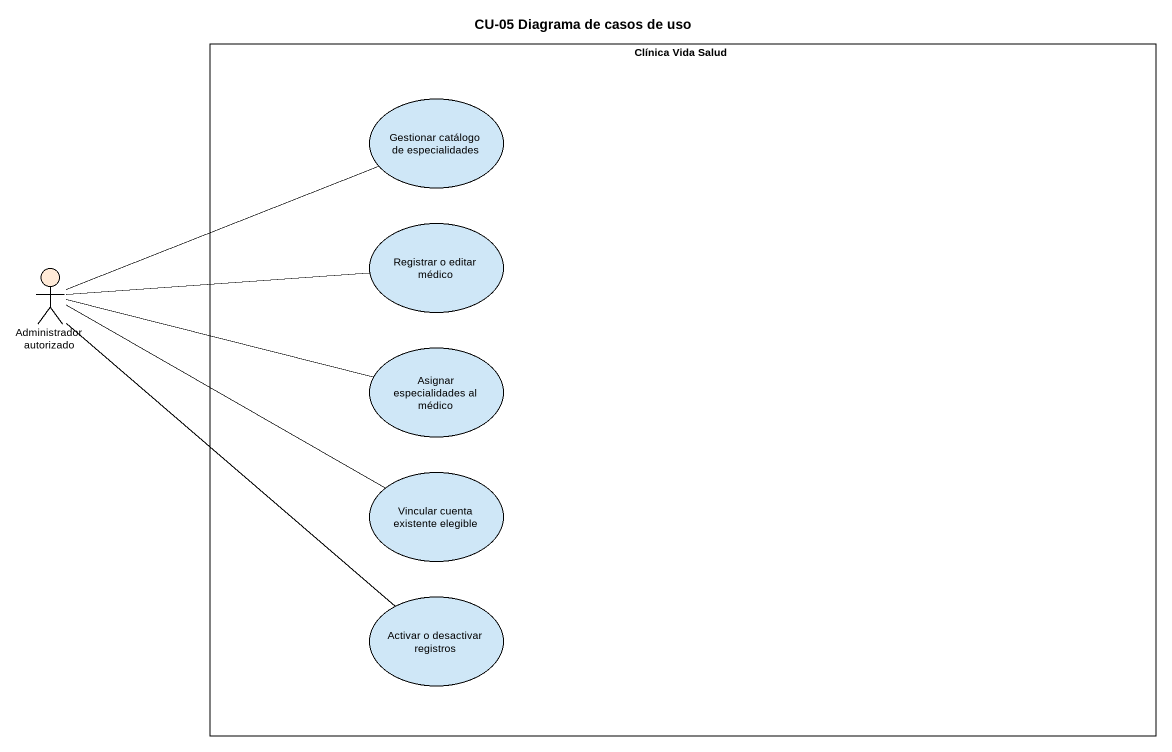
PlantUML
@startuml
title CU-05 Diagrama de casos de uso
rectangle "Clínica Vida Salud" as Clínica_Vida_Salud #FFFFFF {
  usecase "Gestionar catálogo de especialidades" as Gestionar_catálogo_de #CFE7F7
  usecase "Registrar o editar médico" as Registrar_o_editar_médico #CFE7F7
  usecase "Asignar especialidades al médico" as Asignar_especialidades_al #CFE7F7
  usecase "Vincular cuenta existente elegible" as Vincular_cuenta_existente #CFE7F7
  usecase "Activar o desactivar registros" as Activar_o_desactivar #CFE7F7
}
actor "Administrador autorizado" as Administrador_autorizado #FFEAD7
Administrador_autorizado -right- Gestionar_catálogo_de
Administrador_autorizado -right- Registrar_o_editar_médico
Administrador_autorizado -right- Asignar_especialidades_al
Administrador_autorizado -right- Vincular_cuenta_existente
Administrador_autorizado -- Activar_o_desactivar
@enduml
